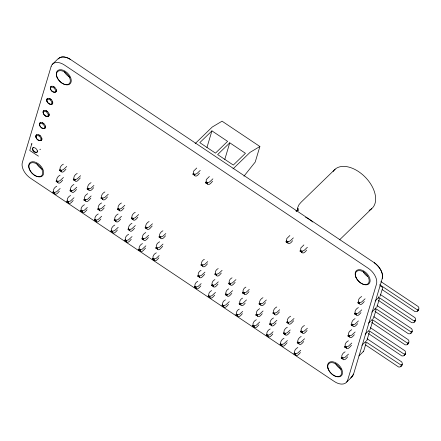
<?xml version="1.0" encoding="UTF-8"?>
<svg xmlns="http://www.w3.org/2000/svg" width="441" height="441" viewBox="0 0 441 441"><rect width="100%" height="100%" fill="white"/><g stroke="black" fill="none" stroke-linecap="round" stroke-linejoin="round"><path stroke-width="0.66" d="M192.982 173.655L192.689 174.234L193.483 174.57L193.627 171.108L196.73 168.027M205.627 182.116L205.335 182.695L206.134 183.032L206.272 179.57L209.376 176.488M286.11 241.15L285.895 241.866L286.611 242.059L286.755 238.603L289.858 235.522M300.15 250.543L299.935 251.26L300.652 251.453L300.795 247.996L303.899 244.915M353.467 374.442L382.275 278.409C383.488 272.108 378.869 266.276 374.205 262.671A13.12 8.125 45.9 0 1 382.071 272.985M297.228 210.252L297.703 207.551L299.026 204.624L301.038 202.287L335.154 169.19M365.639 344.967L398.62 367.011L400.048 366.984L401.834 365.512L402.357 363.351L401.663 361.879L367.138 338.782M368.395 333.528L401.938 355.953L403.366 355.926L405.152 354.448L405.676 352.293L404.976 350.821L370.457 327.724M371.708 322.465L405.092 344.801C407.666 345.893 410.279 341.659 408.294 339.763L373.775 316.666M375.026 311.407L408.41 333.738C410.984 334.835 413.597 330.596 411.613 328.699L377.094 305.607M378.345 300.349L411.729 322.68C414.303 323.777 416.916 319.538 414.931 317.641L380.412 294.544M382.231 289.665L415.047 311.622C417.621 312.713 420.234 308.48 418.25 306.583L380.897 281.595M31.879 143.485L29.773 150.502L38.439 156.153M193.483 174.57L193.919 174.333L193.533 173.335M199.404 173.186C198.384 175.077 195.385 177.85 194.128 174.73L197.077 173.418L200.247 170.38M206.939 147.515L211.934 130.872L227.606 141.357L215.473 153.126L199.801 142.641L211.934 130.872M206.134 183.032L206.564 182.795L206.184 181.797M212.534 181.179C211.349 182.905 208.251 186.637 206.774 183.191L209.723 181.879L212.893 178.842M224.778 159.444L229.767 142.807L245.444 153.292L233.311 165.061L217.639 154.57L229.767 142.807M195.176 143.584L212.237 127.036L222.055 121.187L259.887 146.5L255.218 162.051L243.961 176.174M286.611 242.059L287.047 241.822L286.661 240.83M292.526 240.681C291.507 242.572 288.513 245.345 287.251 242.219L290.2 240.907L293.37 237.87M300.652 251.453L301.087 251.216L300.701 250.223M306.567 250.075C305.547 251.965 302.554 254.738 301.291 251.613L304.246 250.301L307.41 247.263M371.785 312.085L375.048 308.921L375.374 307.84M375.104 301.027L378.367 297.857L378.692 296.776M400.897 366.438L401.641 365.473L365.324 341.483M404.215 355.38L405.34 353.814M407.534 344.322L408.658 342.756M410.852 333.258L411.596 332.293L375.28 308.309M414.165 322.2L415.295 320.635M417.484 311.142L418.614 309.576M402.021 364.878L401.834 365.512L401.409 365.005M408.239 343.484L408.041 342.883M411.977 331.698L411.784 332.332M414.876 321.368L414.678 320.761M297.317 210.186L298.066 208.301L296.964 210.815L297.967 209.232L296.572 210.974M211.421 284.914L211.388 285.437L212.838 286.11C214.42 288.866 216.84 285.415 217.975 284.098M379.651 284.671L416.194 309.113L418.057 310.117L418.807 309.064M378.599 297.245L412.875 320.172L414.738 321.18L415.488 320.127M411.42 332.238L412.17 331.185M371.961 319.367L406.238 342.293L408.101 343.296L408.851 342.244M368.643 330.425L402.92 353.351L404.783 354.355L405.533 353.302M401.464 365.418L402.214 364.365M350.645 377.898L352.469 376.294L353.445 374.051A13.12 8.125 45.9 0 1 352.75 375.561M56.183 180.887L56.062 181.516L57.512 182.194C59.094 184.95 61.514 181.499 62.655 180.182M97.687 208.654L97.571 209.288L99.021 209.96C100.603 212.716 103.023 209.266 104.159 207.954M128.061 228.978L127.945 229.607L129.395 230.279C130.977 233.041 133.397 229.585 134.533 228.273M228.647 283.045L228.526 283.673L229.976 284.351C231.558 287.108 233.978 283.657 235.119 282.339M222.038 305.078L221.917 305.707L223.367 306.385C224.949 309.141 227.369 305.685 228.504 304.373M239.204 303.336L239.088 303.965L240.538 304.643C241.877 307.118 244.231 304.566 245.179 303.11M259.071 303.402L258.955 304.031L260.405 304.709C261.987 307.465 264.407 304.009 265.543 302.697M252.461 325.436L252.346 326.064L253.796 326.737C255.378 329.499 257.798 326.042 258.933 324.73M357.849 302.179L357.728 302.813L359.178 303.485C360.738 306.219 363.152 302.851 364.272 301.523M351.212 324.3L351.097 324.929L352.546 325.607C354.101 328.336 356.515 324.967 357.634 323.639M59.59 169.757L59.37 170.502L60.819 171.174C62.402 173.93 64.821 170.48 65.957 169.168M52.981 191.791L52.76 192.535L54.21 193.208C55.792 195.964 58.212 192.513 59.348 191.201M73.426 179.018L73.206 179.757L74.656 180.43C76.469 183.428 78.945 179.112 80.284 177.944M70.125 190.032L69.898 190.777L71.348 191.449C72.93 194.205 75.35 190.755 76.486 189.437M66.817 201.046L66.597 201.791L68.046 202.463C69.628 205.225 72.048 201.769 73.184 200.457M87.263 188.274L87.042 189.013L88.492 189.691C90.074 192.447 92.489 188.991 93.63 187.679M83.961 199.288L83.735 200.032L85.185 200.705C86.998 203.703 89.473 199.387 90.818 198.218M80.653 210.307L80.433 211.046L81.883 211.719C83.459 214.48 85.879 211.024 87.02 209.712M101.099 197.529L100.873 198.274L102.323 198.946C103.905 201.702 106.325 198.252 107.466 196.934M94.49 219.563L94.264 220.302L95.714 220.98C97.296 223.736 99.716 220.285 100.851 218.968M117.637 208.593L117.416 209.337L118.861 210.01C120.443 212.766 122.863 209.315 124.004 207.998M114.329 219.607L114.109 220.351L115.559 221.024C117.141 223.785 119.561 220.329 120.696 219.017M111.027 230.626L110.801 231.371L112.251 232.043C113.833 234.799 116.253 231.349 117.389 230.031M131.473 217.848L131.247 218.593L132.697 219.265C134.279 222.021 136.699 218.571 137.835 217.259M124.864 239.882L124.638 240.626L126.087 241.299C127.669 244.055 130.089 240.604 131.225 239.287M145.31 227.104L145.083 227.848L146.533 228.521C148.347 231.519 150.822 227.203 152.167 226.035M142.002 238.123L141.781 238.862L143.231 239.54C144.808 242.296 147.228 238.846 148.369 237.528M138.695 249.137L138.474 249.882L139.924 250.554C141.737 253.553 144.213 249.237 145.558 248.068M159.14 236.365L158.92 237.104L160.37 237.776C161.952 240.538 164.372 237.082 165.507 235.77M155.838 247.379L155.612 248.123L157.062 248.796C158.881 251.789 161.351 247.478 162.696 246.304M152.531 258.393L152.31 259.137L153.76 259.81C155.342 262.566 157.762 259.115 158.898 257.803M201.079 264.424L200.859 265.162L202.309 265.835C203.891 268.597 206.311 265.14 207.446 263.828M197.777 275.438L197.551 276.182L199.001 276.854C200.82 279.848 203.29 275.537 204.635 274.363M194.47 286.452L194.249 287.196L195.699 287.868C197.281 290.625 199.696 287.174 200.837 285.862M214.916 273.679L214.695 274.418L216.145 275.096C217.722 277.852 220.142 274.396 221.283 273.084M208.306 295.713L208.086 296.451L209.53 297.124C211.112 299.886 213.532 296.429 214.673 295.117M296.644 210.974L297.477 210.098L296.132 211.107M225.445 293.949L225.224 294.693L226.674 295.365C228.256 298.122 230.676 294.671 231.812 293.359M242.616 292.207L242.39 292.951L243.84 293.623C245.422 296.38 247.842 292.929 248.978 291.617M236.001 314.24L235.781 314.984L237.23 315.657C238.813 318.413 241.233 314.962 242.368 313.645M255.874 314.306L255.653 315.05L257.097 315.723C258.68 318.479 261.1 315.028 262.241 313.711M273.012 312.548L272.792 313.286L274.241 313.964C275.823 316.721 278.243 313.27 279.379 311.952M269.71 323.562L269.484 324.306L270.934 324.978C272.516 327.735 274.936 324.284 276.072 322.972M266.403 334.581L266.182 335.32L267.632 335.998C269.214 338.754 271.634 335.298 272.77 333.986M286.848 321.803L286.628 322.547L288.078 323.22C289.891 326.219 292.361 321.902 293.706 320.734M283.546 332.817L283.32 333.561L284.77 334.234C286.352 336.996 288.772 333.539 289.908 332.227M280.239 343.837L280.018 344.581L281.468 345.253C283.282 348.247 285.751 343.936 287.097 342.762M300.685 331.059L300.464 331.803L301.914 332.475C303.491 335.232 305.911 331.781 307.052 330.469M297.377 342.078L297.157 342.817L298.607 343.489C300.189 346.251 302.609 342.795 303.744 341.483M294.075 353.092L293.849 353.836L295.299 354.509C296.881 357.265 299.301 353.814 300.437 352.497M354.636 313.132L354.415 313.871L355.865 314.543C357.419 317.277 359.834 313.909 360.953 312.581M347.999 335.248L347.778 335.992L349.228 336.665C350.782 339.399 353.197 336.031 354.316 334.702M344.68 346.306L344.46 347.05L345.909 347.723C347.701 350.694 350.165 346.477 351.483 345.292M341.362 357.37L341.141 358.109L342.591 358.781C344.151 361.515 346.565 358.147 347.679 356.819M52.165 64.496L57.854 58.984M63.372 164.168C60.715 165.452 58.774 168.6 60.819 171.174M66.773 166.444L63.206 169.768L59.789 170.678M60.064 175.182C57.413 176.466 55.472 179.614 57.512 182.194M63.471 177.458L59.899 180.782L56.487 181.692M56.757 186.201C54.105 187.486 52.165 190.628 54.21 193.208M60.163 188.478L56.597 191.802L53.179 192.711M77.203 173.423C74.551 174.708 72.611 177.855 74.656 180.43M80.609 175.7L77.043 179.024L73.625 179.934M73.901 184.437C71.249 185.727 69.309 188.869 71.348 191.449M76.811 187.193L73.735 190.043L70.317 190.953M70.593 195.457C67.942 196.741 66.001 199.889 68.046 202.463M74 197.733L70.433 201.057L67.015 201.967M91.039 182.679C88.387 183.963 86.447 187.111 88.492 189.691M93.95 185.435L90.879 188.279L87.461 189.189M87.737 193.698C85.08 194.983 83.14 198.125 85.185 200.705M91.138 195.975L87.572 199.299L84.154 200.208M84.429 204.712C81.778 205.997 79.838 209.144 81.883 211.719M87.34 207.468L84.264 210.313L80.852 211.222M104.875 191.934C102.224 193.224 100.283 196.366 102.323 198.946M108.282 194.211L104.71 197.54L101.298 198.45M101.568 202.954C98.916 204.238 96.976 207.386 99.021 209.96M104.975 205.23L101.408 208.554L97.99 209.464M98.266 213.968C95.614 215.252 93.674 218.4 95.714 220.98M101.673 216.244L98.1 219.568L94.683 220.478M121.413 202.998C118.761 204.288 116.821 207.43 118.861 210.01M124.82 205.28L121.247 208.604L117.835 209.514M118.105 214.017C115.454 215.302 113.513 218.449 115.559 221.024M121.512 216.294L117.945 219.618L114.528 220.528M114.803 225.031C112.152 226.321 110.211 229.463 112.251 232.043M118.21 227.308L114.638 230.637L111.22 231.547M135.249 212.259C132.598 213.543 130.657 216.685 132.697 219.265M138.656 214.535L135.084 217.86L131.666 218.769M131.942 223.273C129.29 224.557 127.35 227.705 129.395 230.279M135.348 225.549L131.782 228.873L128.364 229.783M128.64 234.287C125.983 235.577 124.048 238.719 126.087 241.299M132.041 236.569L128.474 239.893L125.057 240.803M149.086 221.514C146.429 222.799 144.494 225.946 146.533 228.521M152.487 223.791L148.92 227.115L145.502 228.025M145.778 232.528C143.127 233.813 141.186 236.96 143.231 239.54M148.689 235.285L145.613 238.129L142.2 239.039M142.476 243.548C139.819 244.832 137.879 247.974 139.924 250.554M145.877 245.824L142.311 249.148L138.893 250.058M162.916 230.77C160.265 232.054 158.325 235.202 160.37 237.776M165.833 233.526L162.757 236.37L159.339 237.28M233.008 168.897L250.069 152.349L259.887 146.5M159.614 241.784C156.963 243.074 155.023 246.216 157.062 248.796M163.021 244.066L159.449 247.39L156.031 248.3M156.307 252.803C153.655 254.088 151.715 257.235 153.76 259.81M159.223 255.56L156.147 258.404L152.729 259.314M204.365 259.308C201.78 260.477 200.501 263.536 202.309 265.835M207.772 261.585L204.696 264.429L201.278 265.339M201.057 270.322C198.472 271.496 197.193 274.55 199.001 276.854M204.955 272.125L201.388 275.449L197.97 276.358M197.755 281.341C195.17 282.51 193.891 285.57 195.699 287.868M201.157 283.618L198.086 286.463L194.668 287.372M218.201 268.563C215.616 269.732 214.337 272.792 216.145 275.096M222.099 270.361L218.532 273.685L215.114 274.594M214.894 279.577C212.308 280.752 211.03 283.806 212.838 286.11M218.301 281.86L215.225 284.704L211.807 285.614M211.592 290.597C209.001 291.766 207.728 294.825 209.53 297.124M215.489 292.394L211.917 295.718L208.505 296.628M232.032 277.819C229.447 278.988 228.173 282.047 229.976 284.351M235.935 279.616L232.363 282.94L228.945 283.85M228.73 288.833C226.145 290.007 224.866 293.067 226.674 295.365M232.627 290.636L229.061 293.96L225.643 294.869M225.423 299.852C222.837 301.021 221.564 304.081 223.367 306.385M229.326 301.65L225.753 304.974L222.336 305.883M245.896 287.091C243.3 288.276 242.043 291.314 243.84 293.623M249.303 289.373L246.227 292.218L242.809 293.127M242.594 298.11C240.003 299.279 238.73 302.339 240.538 304.643M246.491 299.908L242.925 303.232L239.507 304.141M239.287 309.124C236.701 310.299 235.422 313.353 237.23 315.657M242.693 311.407L239.617 314.251L236.2 315.161M262.957 297.697C260.295 298.992 258.371 302.118 260.405 304.709M266.358 299.974L262.792 303.298L259.374 304.207M259.65 308.711C257.004 310.001 255.052 313.143 257.097 315.723M263.057 310.993L259.484 314.317L256.072 315.227M256.348 319.731C253.702 321.004 251.739 324.179 253.796 326.737M339.581 239.827L371.724 208.648M259.749 322.007L256.182 325.331L252.765 326.241M276.788 306.953C274.137 308.237 272.196 311.385 274.241 313.964M279.704 309.709L276.628 312.559L273.211 313.463M273.486 317.972C270.84 319.262 268.889 322.399 270.934 324.978M276.893 320.249L273.321 323.573L269.903 324.482M270.179 328.986C267.533 330.276 265.581 333.413 267.632 335.998M273.089 331.742L270.019 334.587L266.601 335.496M290.625 316.208C287.962 317.509 286.038 320.629 288.078 323.22M294.031 318.49L290.465 321.814L287.047 322.724M287.323 327.228C284.677 328.501 282.72 331.671 284.77 334.234M290.233 329.984L287.157 332.828L283.739 333.738M284.015 338.241C281.369 339.531 279.418 342.674 281.468 345.253M287.422 340.518L283.85 343.848L280.437 344.757M304.461 325.469C301.815 326.753 299.863 329.896 301.914 332.475M307.371 328.225L304.296 331.07L300.883 331.979M301.159 336.483C298.513 337.756 296.55 340.932 298.607 343.489M304.56 338.76L300.994 342.084L297.576 342.993M297.851 347.497C295.205 348.787 293.254 351.929 295.299 354.509M300.762 350.253L297.686 353.103L294.268 354.013M361.675 296.528C359.04 297.791 357.149 300.955 359.178 303.485M365.087 298.8L361.565 302.079L358.153 302.989M358.357 307.586C355.722 308.849 353.831 312.013 355.865 314.543M361.769 309.858L358.246 313.138L354.834 314.047M355.044 318.65C352.403 319.907 350.518 323.071 352.546 325.607M358.45 320.921L354.933 324.196L351.516 325.105M351.725 329.708C349.085 330.971 347.199 334.135 349.228 336.665M355.132 331.979L351.615 335.259L348.197 336.169M348.407 340.766C345.766 342.029 343.881 345.193 345.909 347.723M368.467 323.148L371.73 319.979L372.276 320.337A0.673 0.419 45.9 0 1 372.684 321.131L370.275 329.168A0.673 0.419 45.9 0 1 369.745 329.317M351.813 343.037L348.296 346.317L344.879 347.227M345.088 351.824C342.448 353.087 340.562 356.251 342.591 358.781M365.148 334.206L368.417 331.037L368.957 331.4A0.673 0.419 45.9 0 1 369.365 332.194L366.956 340.226A0.673 0.419 45.9 0 1 366.284 340.298M348.5 354.101L344.978 357.375L341.56 358.285M361.829 345.264L365.098 342.095L365.639 342.459A0.673 0.419 45.9 0 1 366.047 343.252L363.638 351.29A0.673 0.419 45.9 0 1 363.114 351.438M358.919 355.915L363.582 351.389M346.659 382.055L352.348 376.537M58.107 58.862C60.819 55.544 66.9 56.999 70.444 59.43L374.172 262.638M51.162 86.353L50.406 87.274L50.45 88.729M47.529 98.448L46.779 99.368L46.818 100.824M55.594 92.175L56.349 91.254L56.31 89.799M43.902 110.548L43.146 111.468L43.19 112.924M51.966 104.269L52.722 103.348L52.677 101.893M40.274 122.642L39.519 123.563L39.558 125.018M48.339 116.369L49.094 115.443L49.05 113.987M36.642 134.737L35.892 135.663L35.93 137.112M44.706 128.463L45.462 127.543L45.423 126.087M41.079 140.558L41.834 139.637L41.79 138.182M40.594 149.179L39.828 149.565M297.328 210.451L298.491 209.933L295.994 210.936L298.022 210.429L296.104 210.649M405.036 354.432L404.728 353.941M60.279 170.138L61.448 170.502M74.116 179.393L75.279 179.763M87.952 188.649L89.115 189.018M56.977 181.152L58.14 181.521M101.788 197.904L102.951 198.274M70.814 190.407L71.977 190.777M118.326 208.968L119.489 209.337M84.644 199.663L85.813 200.032M53.67 192.171L54.838 192.535M132.162 218.229L133.325 218.593M98.481 208.924L99.649 209.288M67.506 201.427L68.669 201.791M145.999 227.484L147.162 227.848M115.018 219.987L116.187 220.351M81.342 210.682L82.506 211.052M159.829 236.74L160.998 237.109M128.855 229.243L130.018 229.612M358.643 302.449L359.806 302.813M95.179 219.938L96.342 220.307M142.691 238.498L143.854 238.868M111.716 231.001L112.879 231.371M156.527 247.754L157.691 248.123M125.553 240.257L126.716 240.626M201.769 264.798L202.932 265.168M355.325 313.507L356.488 313.876M139.384 249.518L140.552 249.882M215.605 274.054L216.768 274.423M153.22 258.773L154.383 259.137M229.441 283.309L230.604 283.679M198.467 275.812L199.63 276.182M352.006 324.565L353.169 324.934M243.305 292.587L244.468 292.951M212.297 285.068L213.466 285.437M259.865 303.667L261.033 304.036M226.134 294.329L227.297 294.693M195.159 286.832L196.322 287.196M348.688 335.623L349.851 335.992M273.701 312.923L274.864 313.292M239.998 303.601L241.161 303.97M208.995 296.087L210.159 296.457M287.538 322.178L288.701 322.547M256.563 314.681L257.726 315.05M222.832 305.343L223.995 305.712M301.374 331.439L302.537 331.803M345.369 346.687L346.532 347.05M270.399 323.942L271.562 324.306M236.69 314.615L237.859 314.984M284.236 333.198L285.399 333.561M253.255 325.701L254.424 326.07M298.066 342.453L299.235 342.822M342.051 357.745L343.219 358.114M267.092 334.956L268.255 335.325M280.928 344.212L282.091 344.581M294.764 353.467L295.928 353.836M193.704 173.848L195.049 174.349M206.349 182.309L207.694 182.811M286.826 241.337L288.171 241.839M300.867 250.731L302.212 251.232M193.175 174.548L194.387 175.171M205.82 183.004L207.033 183.632M286.297 242.037L287.515 242.666M300.338 251.431L301.556 252.059M53.295 86.453L54.838 87.483M49.668 98.547L51.206 99.578M46.04 110.647L47.578 111.678M45.406 115.834L46.2 116.264M42.408 122.741L43.951 123.772M42.573 128.364L41.035 127.333A3.699 2.293 45.9 0 0 45.544 127.041A3.699 2.293 45.9 0 0 41.256 122.455A3.699 2.293 45.9 0 0 40.528 126.793M38.78 134.841L40.318 135.867M38.94 140.459L37.402 139.428M380.015 285.68L382.226 287.163A0.673 0.419 45.9 0 1 382.639 287.956L380.225 295.988A0.673 0.419 45.9 0 1 379.701 296.137M378.367 297.857L378.907 298.221A0.673 0.419 45.9 0 1 379.321 299.015L376.912 307.052A0.673 0.419 45.9 0 1 376.382 307.201M375.048 308.921L375.589 309.279A0.673 0.419 45.9 0 1 376.002 310.073L373.593 318.11A0.673 0.419 45.9 0 1 372.921 318.182M51.922 91.044L53.46 92.075A3.699 2.293 45.9 0 0 56.068 89.165A3.699 2.293 45.9 0 0 50.875 86.541A3.699 2.293 45.9 0 0 52.942 91.811M48.289 103.139L49.034 103.734M417.996 309.703L418.47 310.188M411.359 331.825L411.833 332.305M70.444 59.43L70.477 59.463A13.12 8.125 45.9 0 0 58.427 58.896M31.851 144.224L31.807 143.733M359.349 302.917L359.487 303.882M356.03 313.981L356.168 314.94M352.712 325.039L352.85 326.004M349.399 336.097L349.531 337.062M346.08 347.161L346.213 348.12M342.762 358.219L342.894 359.178M302.079 331.908L302.217 332.872M298.778 342.927L298.91 343.886M295.47 353.941L295.608 354.906M288.243 322.652L288.381 323.617M284.941 333.672L285.079 334.631M281.634 344.686L281.771 345.65M274.412 313.397L274.545 314.361M271.105 324.416L271.243 325.375M267.803 335.43L267.935 336.395M260.576 304.141L260.714 305.1M257.268 315.155L257.406 316.12M253.966 326.175L254.099 327.134M244.011 293.056L244.149 294.02M240.703 304.075L240.841 305.04M237.401 315.089L237.534 316.054M230.147 283.784L230.285 284.748M226.845 294.797L226.977 295.762M223.537 305.817L223.675 306.782M216.31 274.528L216.448 275.487M213.009 285.542L213.146 286.507M209.701 296.561L209.839 297.521M202.48 265.273L202.612 266.232M199.172 276.286L199.31 277.251M195.865 287.306L196.002 288.265M160.541 237.214L160.673 238.173M157.233 248.228L157.371 249.193M153.931 259.247L154.063 260.207M146.704 227.958L146.842 228.918M143.397 238.972L143.534 239.937M140.095 249.986L140.227 250.951M132.868 218.697L133.006 219.662M129.566 229.717L129.698 230.676M126.258 240.731L126.396 241.696M119.031 209.442L119.169 210.407M115.729 220.461L115.862 221.421M112.422 231.475L112.56 232.44M102.494 198.378L102.632 199.343M99.192 209.398L99.324 210.357M95.884 220.412L96.022 221.376M88.658 189.123L88.795 190.088M85.356 200.137L85.493 201.102M82.048 211.156L82.186 212.115M74.827 179.867L74.959 180.827M71.519 190.881L71.657 191.846M68.217 201.901L68.349 202.86M60.99 170.612L61.123 171.571M57.683 181.626L57.821 182.591M54.381 192.64L54.513 193.605M301.771 251.337L301.848 252.439M287.73 241.944L287.808 243.046M207.253 182.91L207.331 184.018M194.602 174.449L194.685 175.557M417.82 310.017L417.864 310.751M414.501 321.081L414.546 321.814M411.188 332.139L411.227 332.872M407.87 343.197L407.908 343.93M404.551 354.261L404.59 354.994M401.233 365.319L401.271 366.052M382.275 278.409L382.22 278.144A13.12 8.125 45.9 0 0 382.215 273.547M358.472 301.92L358.472 303.011M355.154 312.978L355.154 314.069M351.835 324.041L351.835 325.133M348.517 335.099L348.517 336.191M345.198 346.157L345.198 347.249M341.88 357.216L341.885 358.312M301.203 330.91L301.203 332.001M297.895 341.924L297.901 343.021M294.594 352.943L294.594 354.035M287.367 321.654L287.367 322.746M284.059 332.668L284.065 333.76M280.757 343.688L280.757 344.779M273.53 312.399L273.53 313.49M270.228 323.413L270.228 324.504M266.921 334.432L266.921 335.524M259.694 303.143L259.699 304.235M256.392 314.157L256.392 315.249M253.084 325.171L253.09 326.268M243.129 292.058L243.134 293.149M239.827 303.077L239.827 304.169M236.519 314.091L236.525 315.183M229.27 282.786L229.27 283.877M225.963 293.8L225.963 294.891M222.661 304.819L222.661 305.911M215.434 273.525L215.434 274.622M212.127 284.544L212.132 285.636M208.825 295.558L208.825 296.65M201.598 264.269L201.598 265.361M198.29 275.289L198.296 276.38M194.988 286.303L194.988 287.394M159.659 236.211L159.664 237.302M156.357 247.23L156.357 248.322M153.049 258.244L153.049 259.336M145.822 226.955L145.828 228.047M142.52 237.975L142.52 239.066M139.213 248.989L139.218 250.08M131.986 217.7L131.991 218.791M128.684 228.714L128.684 229.811M125.376 239.733L125.382 240.825M118.155 208.444L118.155 209.536M114.847 219.458L114.853 220.55M111.545 230.478L111.545 231.569M101.617 197.381L101.617 198.472M98.31 208.395L98.315 209.486M95.008 219.414L95.008 220.506M87.781 188.125L87.781 189.217M84.474 199.139L84.479 200.231M81.172 210.153L81.172 211.25M73.945 178.864L73.945 179.961M70.637 189.884L70.643 190.975M67.335 200.898L67.335 201.989M60.108 169.609L60.114 170.7M56.806 180.628L56.806 181.72M53.499 191.642L53.504 192.734M43.758 114.153A3.699 2.293 45.9 0 1 45.495 110.459A3.699 2.293 45.9 0 1 49.061 115.542A3.699 2.293 45.9 0 1 44.017 114.517M37.733 150.811A3.026 1.874 45.9 0 1 34.337 151.461A3.026 1.874 45.9 0 1 33.417 147.366M37.876 139.83A3.699 2.293 45.9 0 1 36.708 134.709A3.699 2.293 45.9 0 1 41.763 138.088A3.699 2.293 45.9 0 1 38.428 140.199M352.431 375.991A13.12 8.125 45.9 0 1 351.675 376.735M32.259 173.346A9.085 5.628 45.9 0 1 32.48 161.715A9.085 5.628 45.9 0 1 43.681 172.635A9.085 5.628 45.9 0 1 32.595 173.682M367.75 276.568A8.412 5.209 45.9 0 1 363.246 271.755M341.251 369.205A8.412 5.209 45.9 0 1 335.64 363.775M69.992 77.236A8.412 5.209 45.9 0 1 64.38 71.806M42.386 169.256A8.412 5.209 45.9 0 1 36.774 163.82M333.142 171.527A26.912 16.67 45.9 0 1 366.085 178.032A26.912 16.67 45.9 0 1 369.089 210.313M305.574 217.231A26.912 16.67 45.9 0 1 312.752 221.999M51.128 66.486L22.353 162.398A13.456 8.335 45.9 0 0 30.567 178.269L334.3 381.476A13.456 8.335 45.9 0 0 347.701 380.065L376.471 284.158A13.456 8.335 45.9 0 0 368.257 268.288L64.529 65.081A13.456 8.335 45.9 0 0 51.128 66.486M46.989 101.298A3.699 2.293 45.9 0 0 52.264 104.07A3.699 2.293 45.9 0 0 49.998 98.707A3.699 2.293 45.9 0 0 46.989 101.298M327.972 368.345A9.085 5.628 45.9 0 0 340.75 376.261A9.085 5.628 45.9 0 0 336.406 363.186A9.085 5.628 45.9 0 0 327.972 368.345M355.578 276.325A9.085 5.628 45.9 0 0 368.356 284.241A9.085 5.628 45.9 0 0 364.012 271.165A9.085 5.628 45.9 0 0 355.578 276.325M56.713 76.376A9.085 5.628 45.9 0 0 69.491 84.286A9.085 5.628 45.9 0 0 65.147 71.21A9.085 5.628 45.9 0 0 56.713 76.376M355.898 277.24A8.412 5.209 45.9 0 0 367.849 283.888A8.412 5.209 45.9 0 0 363.064 271.706A8.412 5.209 45.9 0 0 355.898 277.24M328.291 369.26A8.412 5.209 45.9 0 0 340.243 375.903A8.412 5.209 45.9 0 0 335.458 363.726A8.412 5.209 45.9 0 0 328.291 369.26M57.032 77.291A8.412 5.209 45.9 0 0 68.983 83.933A8.412 5.209 45.9 0 0 64.199 71.751A8.412 5.209 45.9 0 0 57.032 77.291M29.426 169.311A8.412 5.209 45.9 0 0 41.377 175.953A8.412 5.209 45.9 0 0 36.592 163.771A8.412 5.209 45.9 0 0 29.426 169.311M43.444 113.684A3.026 1.874 45.9 0 0 47.744 116.088A3.026 1.874 45.9 0 0 46.035 111.7A3.026 1.874 45.9 0 0 43.444 113.684M47.071 101.59A3.026 1.874 45.9 0 0 51.377 103.988A3.026 1.874 45.9 0 0 49.662 99.605A3.026 1.874 45.9 0 0 47.071 101.59M39.817 125.779A3.026 1.874 45.9 0 0 44.117 128.182A3.026 1.874 45.9 0 0 42.402 123.8A3.026 1.874 45.9 0 0 39.817 125.779M50.704 89.49A3.026 1.874 45.9 0 0 55.004 91.893A3.026 1.874 45.9 0 0 53.289 87.511A3.026 1.874 45.9 0 0 50.704 89.49M36.184 137.879A3.026 1.874 45.9 0 0 40.489 140.277A3.026 1.874 45.9 0 0 38.775 135.894A3.026 1.874 45.9 0 0 36.184 137.879M32.518 149.863A3.026 1.874 45.9 0 0 36.79 152.421A3.026 1.874 45.9 0 0 35.252 148.055A3.026 1.874 45.9 0 0 32.518 149.863"/></g></svg>
